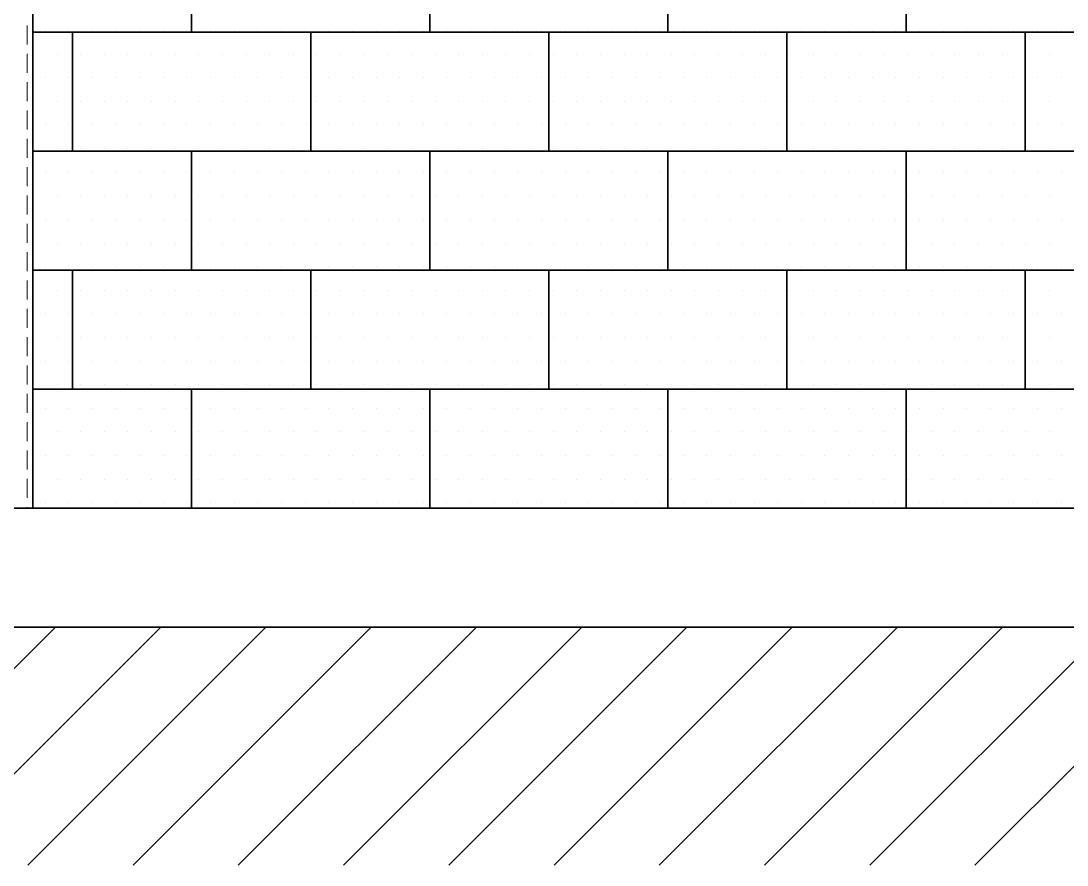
# Model space of a CAD drawing. Header units: millimetres. Extents: x 259.4 to 273.2, y 164.2 to 174.9.
# Drawn here: x 263.48 to 265.238, y 170.528 to 171.947 of the extents above; entities that cross this region are included whole.
import ezdxf

# ---------------------------------------------------------------- set-up
doc = ezdxf.new("R2010")
doc.units = ezdxf.units.MM
doc.layers.add('A-ANNO-SCRN', color=30, linetype='Continuous')
for name, color, linetype, lineweight in [('A-ELEV-MBE1', 7, 'Continuous', 35), ('A-ELEV-PATT', 8, 'Continuous', 18), ('A-WALL-FULL-EXTR', 7, 'Continuous', 35)]:
    doc.layers.add(name, color=color, linetype=linetype, lineweight=lineweight)

msp = doc.modelspace()

# ---------------------------------------------------------------- hatches: boundary and pattern name
at = {"layer": 'A-ANNO-SCRN'}
h = msp.add_hatch(dxfattribs=at)
h.set_pattern_fill('ANSI31', color=0)
h.set_pattern_definition([(45, (165.27523, 121.45509), (-0.08838835, 0.08838835), [])])
h.paths.add_polyline_path([(259.4171, 170.5279), (259.4171, 170.9279), (273.1671, 170.9279), (273.1671, 170.5279)])

# ---------------------------------------------------------------- linework, layer by layer
at = {"layer": 'A-ELEV-MBE1'}
for p, q in [((263.7671, 172.1279), (263.7671, 171.9279)), ((264.1671, 172.1279), (264.1671, 171.9279)), ((264.5671, 172.1279), (264.5671, 171.9279)), ((264.9671, 172.1279), (264.9671, 171.9279)), ((266.3671, 171.9279), (263.5001, 171.9279)), ((263.5671, 171.9279), (263.5671, 171.7279)), ((263.9671, 171.9279), (263.9671, 171.7279)), ((264.3671, 171.9279), (264.3671, 171.7279)), ((264.7671, 171.9279), (264.7671, 171.7279)), ((265.1671, 171.9279), (265.1671, 171.7279)), ((266.3671, 171.7279), (263.5001, 171.7279)), ((263.7671, 171.7279), (263.7671, 171.5279)), ((264.1671, 171.7279), (264.1671, 171.5279)), ((264.5671, 171.7279), (264.5671, 171.5279)), ((264.9671, 171.7279), (264.9671, 171.5279)), ((266.3671, 171.5279), (263.5001, 171.5279)), ((263.5671, 171.5279), (263.5671, 171.3279)), ((263.9671, 171.5279), (263.9671, 171.3279)), ((264.3671, 171.5279), (264.3671, 171.3279)), ((264.7671, 171.5279), (264.7671, 171.3279)), ((265.1671, 171.5279), (265.1671, 171.3279)), ((263.7671, 171.3279), (263.7671, 171.1279)), ((264.1671, 171.3279), (264.1671, 171.1279)), ((264.5671, 171.3279), (264.5671, 171.1279)), ((264.9671, 171.3279), (264.9671, 171.1279)), ((264.7671, 171.1279), (261.4171, 171.1279)), ((271.1671, 171.1279), (264.7671, 171.1279)), ((259.4171, 170.9279), (273.1671, 170.9279))]:
    msp.add_line(p, q, dxfattribs=at)
at = {"layer": 'A-ELEV-PATT', "linetype": 'Continuous'}
for p, q in [((263.4906, 171.9072), (263.4906, 171.939)), ((263.5211, 171.9307), (263.5211, 171.9307)), ((263.5608, 171.9307), (263.5608, 171.9307)), ((263.6005, 171.9307), (263.6005, 171.9307)), ((263.6402, 171.9307), (263.6402, 171.9307)), ((263.6799, 171.9307), (263.6799, 171.9307)), ((263.7196, 171.9307), (263.7196, 171.9307)), ((263.7593, 171.9307), (263.7593, 171.9307)), ((263.7989, 171.9307), (263.7989, 171.9307)), ((263.8386, 171.9307), (263.8386, 171.9307)), ((263.8783, 171.9307), (263.8783, 171.9307)), ((263.918, 171.9307), (263.918, 171.9307)), ((263.9577, 171.9307), (263.9577, 171.9307)), ((263.9974, 171.9307), (263.9974, 171.9307)), ((264.0371, 171.9307), (264.0371, 171.9307)), ((264.0768, 171.9307), (264.0768, 171.9307)), ((264.1164, 171.9307), (264.1164, 171.9307)), ((264.1561, 171.9307), (264.1561, 171.9307)), ((264.1958, 171.9307), (264.1958, 171.9307)), ((264.2355, 171.9307), (264.2355, 171.9307)), ((264.2752, 171.9307), (264.2752, 171.9307)), ((264.3149, 171.9307), (264.3149, 171.9307)), ((264.3546, 171.9307), (264.3546, 171.9307)), ((264.3943, 171.9307), (264.3943, 171.9307)), ((264.4339, 171.9307), (264.4339, 171.9307)), ((264.4736, 171.9307), (264.4736, 171.9307)), ((264.5133, 171.9307), (264.5133, 171.9307)), ((264.553, 171.9307), (264.553, 171.9307)), ((264.5927, 171.9307), (264.5927, 171.9307)), ((264.6324, 171.9307), (264.6324, 171.9307)), ((264.6721, 171.9307), (264.6721, 171.9307)), ((264.7118, 171.9307), (264.7118, 171.9307)), ((264.7514, 171.9307), (264.7514, 171.9307)), ((264.7911, 171.9307), (264.7911, 171.9307)), ((264.8308, 171.9307), (264.8308, 171.9307)), ((264.8705, 171.9307), (264.8705, 171.9307)), ((264.9102, 171.9307), (264.9102, 171.9307)), ((264.9499, 171.9307), (264.9499, 171.9307)), ((264.9896, 171.9307), (264.9896, 171.9307)), ((265.0293, 171.9307), (265.0293, 171.9307)), ((265.0689, 171.9307), (265.0689, 171.9307)), ((265.1086, 171.9307), (265.1086, 171.9307)), ((265.1483, 171.9307), (265.1483, 171.9307)), ((265.188, 171.9307), (265.188, 171.9307)), ((265.2277, 171.9307), (265.2277, 171.9307)), ((263.4906, 171.8596), (263.4906, 171.8913)), ((263.5013, 171.891), (263.5013, 171.891)), ((263.5013, 171.891), (263.5013, 171.891)), ((263.541, 171.891), (263.541, 171.891)), ((263.5807, 171.891), (263.5807, 171.891)), ((263.6204, 171.891), (263.6204, 171.891)), ((263.66, 171.891), (263.66, 171.891)), ((263.6997, 171.891), (263.6997, 171.891)), ((263.7394, 171.891), (263.7394, 171.891)), ((263.7791, 171.891), (263.7791, 171.891)), ((263.8188, 171.891), (263.8188, 171.891)), ((263.8585, 171.891), (263.8585, 171.891)), ((263.8982, 171.891), (263.8982, 171.891)), ((263.9379, 171.891), (263.9379, 171.891)), ((263.9775, 171.891), (263.9775, 171.891)), ((264.0172, 171.891), (264.0172, 171.891)), ((264.0569, 171.891), (264.0569, 171.891)), ((264.0966, 171.891), (264.0966, 171.891)), ((264.1363, 171.891), (264.1363, 171.891)), ((264.176, 171.891), (264.176, 171.891)), ((264.2157, 171.891), (264.2157, 171.891)), ((264.2554, 171.891), (264.2554, 171.891)), ((264.295, 171.891), (264.295, 171.891)), ((264.3347, 171.891), (264.3347, 171.891)), ((264.3744, 171.891), (264.3744, 171.891)), ((264.4141, 171.891), (264.4141, 171.891)), ((264.4538, 171.891), (264.4538, 171.891)), ((264.4935, 171.891), (264.4935, 171.891)), ((264.5332, 171.891), (264.5332, 171.891)), ((264.5729, 171.891), (264.5729, 171.891)), ((264.6125, 171.891), (264.6125, 171.891)), ((264.6522, 171.891), (264.6522, 171.891)), ((264.6919, 171.891), (264.6919, 171.891)), ((264.7316, 171.891), (264.7316, 171.891)), ((264.7713, 171.891), (264.7713, 171.891)), ((264.811, 171.891), (264.811, 171.891)), ((264.8507, 171.891), (264.8507, 171.891)), ((264.8904, 171.891), (264.8904, 171.891)), ((264.93, 171.891), (264.93, 171.891)), ((264.9697, 171.891), (264.9697, 171.891)), ((265.0094, 171.891), (265.0094, 171.891)), ((265.0491, 171.891), (265.0491, 171.891)), ((265.0888, 171.891), (265.0888, 171.891)), ((265.1285, 171.891), (265.1285, 171.891)), ((265.1682, 171.891), (265.1682, 171.891)), ((265.2079, 171.891), (265.2079, 171.891)), ((263.5211, 171.8514), (263.5211, 171.8514)), ((263.5211, 171.8514), (263.5211, 171.8514)), ((263.5608, 171.8514), (263.5608, 171.8514)), ((263.6005, 171.8514), (263.6005, 171.8514)), ((263.6402, 171.8514), (263.6402, 171.8514)), ((263.6799, 171.8514), (263.6799, 171.8514)), ((263.7196, 171.8514), (263.7196, 171.8514)), ((263.7593, 171.8514), (263.7593, 171.8514)), ((263.7989, 171.8514), (263.7989, 171.8514)), ((263.8386, 171.8514), (263.8386, 171.8514)), ((263.8783, 171.8514), (263.8783, 171.8514)), ((263.918, 171.8514), (263.918, 171.8514)), ((263.9577, 171.8514), (263.9577, 171.8514)), ((263.9974, 171.8514), (263.9974, 171.8514)), ((264.0371, 171.8514), (264.0371, 171.8514)), ((264.0768, 171.8514), (264.0768, 171.8514)), ((264.1164, 171.8514), (264.1164, 171.8514)), ((264.1561, 171.8514), (264.1561, 171.8514)), ((264.1958, 171.8514), (264.1958, 171.8514)), ((264.2355, 171.8514), (264.2355, 171.8514)), ((264.2752, 171.8514), (264.2752, 171.8514)), ((264.3149, 171.8514), (264.3149, 171.8514)), ((264.3546, 171.8514), (264.3546, 171.8514)), ((264.3943, 171.8514), (264.3943, 171.8514)), ((264.4339, 171.8514), (264.4339, 171.8514)), ((264.4736, 171.8514), (264.4736, 171.8514)), ((264.5133, 171.8514), (264.5133, 171.8514)), ((264.553, 171.8514), (264.553, 171.8514)), ((264.5927, 171.8514), (264.5927, 171.8514)), ((264.6324, 171.8514), (264.6324, 171.8514)), ((264.6721, 171.8514), (264.6721, 171.8514)), ((264.7118, 171.8514), (264.7118, 171.8514)), ((264.7514, 171.8514), (264.7514, 171.8514)), ((264.7911, 171.8514), (264.7911, 171.8514)), ((264.8308, 171.8514), (264.8308, 171.8514)), ((264.8705, 171.8514), (264.8705, 171.8514)), ((264.9102, 171.8514), (264.9102, 171.8514)), ((264.9499, 171.8514), (264.9499, 171.8514)), ((264.9896, 171.8514), (264.9896, 171.8514)), ((265.0293, 171.8514), (265.0293, 171.8514)), ((265.0689, 171.8514), (265.0689, 171.8514)), ((265.1086, 171.8514), (265.1086, 171.8514)), ((265.1483, 171.8514), (265.1483, 171.8514)), ((265.188, 171.8514), (265.188, 171.8514)), ((265.2277, 171.8514), (265.2277, 171.8514)), ((263.4906, 171.812), (263.4906, 171.8437)), ((263.5013, 171.8117), (263.5013, 171.8117)), ((263.5013, 171.8117), (263.5013, 171.8117)), ((263.541, 171.8117), (263.541, 171.8117)), ((263.5807, 171.8117), (263.5807, 171.8117)), ((263.6204, 171.8117), (263.6204, 171.8117)), ((263.66, 171.8117), (263.66, 171.8117)), ((263.6997, 171.8117), (263.6997, 171.8117)), ((263.7394, 171.8117), (263.7394, 171.8117)), ((263.7791, 171.8117), (263.7791, 171.8117)), ((263.8188, 171.8117), (263.8188, 171.8117)), ((263.8585, 171.8117), (263.8585, 171.8117)), ((263.8982, 171.8117), (263.8982, 171.8117)), ((263.9379, 171.8117), (263.9379, 171.8117)), ((263.9775, 171.8117), (263.9775, 171.8117)), ((264.0172, 171.8117), (264.0172, 171.8117)), ((264.0569, 171.8117), (264.0569, 171.8117)), ((264.0966, 171.8117), (264.0966, 171.8117)), ((264.1363, 171.8117), (264.1363, 171.8117)), ((264.176, 171.8117), (264.176, 171.8117)), ((264.2157, 171.8117), (264.2157, 171.8117)), ((264.2554, 171.8117), (264.2554, 171.8117)), ((264.295, 171.8117), (264.295, 171.8117)), ((264.3347, 171.8117), (264.3347, 171.8117)), ((264.3744, 171.8117), (264.3744, 171.8117)), ((264.4141, 171.8117), (264.4141, 171.8117)), ((264.4538, 171.8117), (264.4538, 171.8117)), ((264.4935, 171.8117), (264.4935, 171.8117)), ((264.5332, 171.8117), (264.5332, 171.8117)), ((264.5729, 171.8117), (264.5729, 171.8117)), ((264.6125, 171.8117), (264.6125, 171.8117)), ((264.6522, 171.8117), (264.6522, 171.8117)), ((264.6919, 171.8117), (264.6919, 171.8117)), ((264.7316, 171.8117), (264.7316, 171.8117)), ((264.7713, 171.8117), (264.7713, 171.8117)), ((264.811, 171.8117), (264.811, 171.8117)), ((264.8507, 171.8117), (264.8507, 171.8117)), ((264.8904, 171.8117), (264.8904, 171.8117)), ((264.93, 171.8117), (264.93, 171.8117)), ((264.9697, 171.8117), (264.9697, 171.8117)), ((265.0094, 171.8117), (265.0094, 171.8117)), ((265.0491, 171.8117), (265.0491, 171.8117)), ((265.0888, 171.8117), (265.0888, 171.8117)), ((265.1285, 171.8117), (265.1285, 171.8117)), ((265.1682, 171.8117), (265.1682, 171.8117)), ((265.2079, 171.8117), (265.2079, 171.8117)), ((263.4906, 171.7643), (263.4906, 171.7961)), ((263.5211, 171.772), (263.5211, 171.772)), ((263.5211, 171.772), (263.5211, 171.772)), ((263.5608, 171.772), (263.5608, 171.772)), ((263.6005, 171.772), (263.6005, 171.772)), ((263.6402, 171.772), (263.6402, 171.772)), ((263.6799, 171.772), (263.6799, 171.772)), ((263.7196, 171.772), (263.7196, 171.772)), ((263.7593, 171.772), (263.7593, 171.772)), ((263.7989, 171.772), (263.7989, 171.772)), ((263.8386, 171.772), (263.8386, 171.772)), ((263.8783, 171.772), (263.8783, 171.772)), ((263.918, 171.772), (263.918, 171.772)), ((263.9577, 171.772), (263.9577, 171.772)), ((263.9974, 171.772), (263.9974, 171.772)), ((264.0371, 171.772), (264.0371, 171.772)), ((264.0768, 171.772), (264.0768, 171.772)), ((264.1164, 171.772), (264.1164, 171.772)), ((264.1561, 171.772), (264.1561, 171.772)), ((264.1958, 171.772), (264.1958, 171.772)), ((264.2355, 171.772), (264.2355, 171.772)), ((264.2752, 171.772), (264.2752, 171.772)), ((264.3149, 171.772), (264.3149, 171.772)), ((264.3546, 171.772), (264.3546, 171.772)), ((264.3943, 171.772), (264.3943, 171.772)), ((264.4339, 171.772), (264.4339, 171.772)), ((264.4736, 171.772), (264.4736, 171.772)), ((264.5133, 171.772), (264.5133, 171.772)), ((264.553, 171.772), (264.553, 171.772)), ((264.5927, 171.772), (264.5927, 171.772)), ((264.6324, 171.772), (264.6324, 171.772)), ((264.6721, 171.772), (264.6721, 171.772)), ((264.7118, 171.772), (264.7118, 171.772)), ((264.7514, 171.772), (264.7514, 171.772)), ((264.7911, 171.772), (264.7911, 171.772)), ((264.8308, 171.772), (264.8308, 171.772)), ((264.8705, 171.772), (264.8705, 171.772)), ((264.9102, 171.772), (264.9102, 171.772)), ((264.9499, 171.772), (264.9499, 171.772)), ((264.9896, 171.772), (264.9896, 171.772)), ((265.0293, 171.772), (265.0293, 171.772)), ((265.0689, 171.772), (265.0689, 171.772)), ((265.1086, 171.772), (265.1086, 171.772)), ((265.1483, 171.772), (265.1483, 171.772)), ((265.188, 171.772), (265.188, 171.772)), ((265.2277, 171.772), (265.2277, 171.772)), ((263.4906, 171.7167), (263.4906, 171.7485)), ((263.5013, 171.7323), (263.5013, 171.7323)), ((263.5013, 171.7323), (263.5013, 171.7323)), ((263.541, 171.7323), (263.541, 171.7323)), ((263.5807, 171.7323), (263.5807, 171.7323)), ((263.6204, 171.7323), (263.6204, 171.7323)), ((263.66, 171.7323), (263.66, 171.7323)), ((263.6997, 171.7323), (263.6997, 171.7323)), ((263.7394, 171.7323), (263.7394, 171.7323)), ((263.7791, 171.7323), (263.7791, 171.7323)), ((263.8188, 171.7323), (263.8188, 171.7323)), ((263.8585, 171.7323), (263.8585, 171.7323)), ((263.8982, 171.7323), (263.8982, 171.7323)), ((263.9379, 171.7323), (263.9379, 171.7323)), ((263.9775, 171.7323), (263.9775, 171.7323)), ((264.0172, 171.7323), (264.0172, 171.7323)), ((264.0569, 171.7323), (264.0569, 171.7323)), ((264.0966, 171.7323), (264.0966, 171.7323)), ((264.1363, 171.7323), (264.1363, 171.7323)), ((264.176, 171.7323), (264.176, 171.7323)), ((264.2157, 171.7323), (264.2157, 171.7323)), ((264.2554, 171.7323), (264.2554, 171.7323)), ((264.295, 171.7323), (264.295, 171.7323)), ((264.3347, 171.7323), (264.3347, 171.7323)), ((264.3744, 171.7323), (264.3744, 171.7323)), ((264.4141, 171.7323), (264.4141, 171.7323)), ((264.4538, 171.7323), (264.4538, 171.7323)), ((264.4935, 171.7323), (264.4935, 171.7323)), ((264.5332, 171.7323), (264.5332, 171.7323)), ((264.5729, 171.7323), (264.5729, 171.7323)), ((264.6125, 171.7323), (264.6125, 171.7323)), ((264.6522, 171.7323), (264.6522, 171.7323)), ((264.6919, 171.7323), (264.6919, 171.7323)), ((264.7316, 171.7323), (264.7316, 171.7323)), ((264.7713, 171.7323), (264.7713, 171.7323)), ((264.811, 171.7323), (264.811, 171.7323)), ((264.8507, 171.7323), (264.8507, 171.7323)), ((264.8904, 171.7323), (264.8904, 171.7323)), ((264.93, 171.7323), (264.93, 171.7323)), ((264.9697, 171.7323), (264.9697, 171.7323)), ((265.0094, 171.7323), (265.0094, 171.7323)), ((265.0491, 171.7323), (265.0491, 171.7323)), ((265.0888, 171.7323), (265.0888, 171.7323)), ((265.1285, 171.7323), (265.1285, 171.7323)), ((265.1682, 171.7323), (265.1682, 171.7323)), ((265.2079, 171.7323), (265.2079, 171.7323)), ((263.4906, 171.6691), (263.4906, 171.7008)), ((263.5211, 171.6926), (263.5211, 171.6926)), ((263.5608, 171.6926), (263.5608, 171.6926)), ((263.6005, 171.6926), (263.6005, 171.6926)), ((263.6402, 171.6926), (263.6402, 171.6926)), ((263.6799, 171.6926), (263.6799, 171.6926)), ((263.7196, 171.6926), (263.7196, 171.6926)), ((263.7593, 171.6926), (263.7593, 171.6926)), ((263.7989, 171.6926), (263.7989, 171.6926)), ((263.8386, 171.6926), (263.8386, 171.6926)), ((263.8783, 171.6926), (263.8783, 171.6926)), ((263.918, 171.6926), (263.918, 171.6926)), ((263.9577, 171.6926), (263.9577, 171.6926)), ((263.9974, 171.6926), (263.9974, 171.6926)), ((264.0371, 171.6926), (264.0371, 171.6926)), ((264.0768, 171.6926), (264.0768, 171.6926)), ((264.1164, 171.6926), (264.1164, 171.6926)), ((264.1561, 171.6926), (264.1561, 171.6926)), ((264.1958, 171.6926), (264.1958, 171.6926)), ((264.2355, 171.6926), (264.2355, 171.6926)), ((264.2752, 171.6926), (264.2752, 171.6926)), ((264.3149, 171.6926), (264.3149, 171.6926)), ((264.3546, 171.6926), (264.3546, 171.6926)), ((264.3943, 171.6926), (264.3943, 171.6926)), ((264.4339, 171.6926), (264.4339, 171.6926)), ((264.4736, 171.6926), (264.4736, 171.6926)), ((264.5133, 171.6926), (264.5133, 171.6926)), ((264.553, 171.6926), (264.553, 171.6926)), ((264.5927, 171.6926), (264.5927, 171.6926)), ((264.6324, 171.6926), (264.6324, 171.6926)), ((264.6721, 171.6926), (264.6721, 171.6926)), ((264.7118, 171.6926), (264.7118, 171.6926)), ((264.7514, 171.6926), (264.7514, 171.6926)), ((264.7911, 171.6926), (264.7911, 171.6926)), ((264.8308, 171.6926), (264.8308, 171.6926)), ((264.8705, 171.6926), (264.8705, 171.6926)), ((264.9102, 171.6926), (264.9102, 171.6926)), ((264.9499, 171.6926), (264.9499, 171.6926)), ((264.9896, 171.6926), (264.9896, 171.6926)), ((265.0293, 171.6926), (265.0293, 171.6926)), ((265.0689, 171.6926), (265.0689, 171.6926)), ((265.1086, 171.6926), (265.1086, 171.6926)), ((265.1483, 171.6926), (265.1483, 171.6926)), ((265.188, 171.6926), (265.188, 171.6926)), ((265.2277, 171.6926), (265.2277, 171.6926)), ((263.4906, 171.6215), (263.4906, 171.6532)), ((263.5013, 171.6529), (263.5013, 171.6529)), ((263.541, 171.6529), (263.541, 171.6529)), ((263.5807, 171.6529), (263.5807, 171.6529)), ((263.6204, 171.6529), (263.6204, 171.6529)), ((263.66, 171.6529), (263.66, 171.6529)), ((263.6997, 171.6529), (263.6997, 171.6529)), ((263.7394, 171.6529), (263.7394, 171.6529)), ((263.7791, 171.6529), (263.7791, 171.6529)), ((263.8188, 171.6529), (263.8188, 171.6529)), ((263.8585, 171.6529), (263.8585, 171.6529)), ((263.8982, 171.6529), (263.8982, 171.6529)), ((263.9379, 171.6529), (263.9379, 171.6529)), ((263.9775, 171.6529), (263.9775, 171.6529)), ((264.0172, 171.6529), (264.0172, 171.6529)), ((264.0569, 171.6529), (264.0569, 171.6529)), ((264.0966, 171.6529), (264.0966, 171.6529)), ((264.1363, 171.6529), (264.1363, 171.6529)), ((264.176, 171.6529), (264.176, 171.6529)), ((264.2157, 171.6529), (264.2157, 171.6529)), ((264.2554, 171.6529), (264.2554, 171.6529)), ((264.295, 171.6529), (264.295, 171.6529)), ((264.3347, 171.6529), (264.3347, 171.6529)), ((264.3744, 171.6529), (264.3744, 171.6529)), ((264.4141, 171.6529), (264.4141, 171.6529)), ((264.4538, 171.6529), (264.4538, 171.6529)), ((264.4935, 171.6529), (264.4935, 171.6529)), ((264.5332, 171.6529), (264.5332, 171.6529)), ((264.5729, 171.6529), (264.5729, 171.6529)), ((264.6125, 171.6529), (264.6125, 171.6529)), ((264.6522, 171.6529), (264.6522, 171.6529)), ((264.6919, 171.6529), (264.6919, 171.6529)), ((264.7316, 171.6529), (264.7316, 171.6529)), ((264.7713, 171.6529), (264.7713, 171.6529)), ((264.811, 171.6529), (264.811, 171.6529)), ((264.8507, 171.6529), (264.8507, 171.6529)), ((264.8904, 171.6529), (264.8904, 171.6529)), ((264.93, 171.6529), (264.93, 171.6529)), ((264.9697, 171.6529), (264.9697, 171.6529)), ((265.0094, 171.6529), (265.0094, 171.6529)), ((265.0491, 171.6529), (265.0491, 171.6529)), ((265.0888, 171.6529), (265.0888, 171.6529)), ((265.1285, 171.6529), (265.1285, 171.6529)), ((265.1682, 171.6529), (265.1682, 171.6529)), ((265.2079, 171.6529), (265.2079, 171.6529)), ((263.4906, 171.5738), (263.4906, 171.6056)), ((263.5211, 171.6132), (263.5211, 171.6132)), ((263.5608, 171.6132), (263.5608, 171.6132)), ((263.6005, 171.6132), (263.6005, 171.6132)), ((263.6402, 171.6132), (263.6402, 171.6132)), ((263.6799, 171.6132), (263.6799, 171.6132)), ((263.7196, 171.6132), (263.7196, 171.6132)), ((263.7593, 171.6132), (263.7593, 171.6132)), ((263.7989, 171.6132), (263.7989, 171.6132)), ((263.8386, 171.6132), (263.8386, 171.6132)), ((263.8783, 171.6132), (263.8783, 171.6132)), ((263.918, 171.6132), (263.918, 171.6132)), ((263.9577, 171.6132), (263.9577, 171.6132)), ((263.9974, 171.6132), (263.9974, 171.6132)), ((264.0371, 171.6132), (264.0371, 171.6132)), ((264.0768, 171.6132), (264.0768, 171.6132)), ((264.1164, 171.6132), (264.1164, 171.6132)), ((264.1561, 171.6132), (264.1561, 171.6132)), ((264.1958, 171.6132), (264.1958, 171.6132)), ((264.2355, 171.6132), (264.2355, 171.6132)), ((264.2752, 171.6132), (264.2752, 171.6132)), ((264.3149, 171.6132), (264.3149, 171.6132)), ((264.3546, 171.6132), (264.3546, 171.6132)), ((264.3943, 171.6132), (264.3943, 171.6132)), ((264.4339, 171.6132), (264.4339, 171.6132)), ((264.4736, 171.6132), (264.4736, 171.6132)), ((264.5133, 171.6132), (264.5133, 171.6132)), ((264.553, 171.6132), (264.553, 171.6132)), ((264.5927, 171.6132), (264.5927, 171.6132)), ((264.6324, 171.6132), (264.6324, 171.6132)), ((264.6721, 171.6132), (264.6721, 171.6132)), ((264.7118, 171.6132), (264.7118, 171.6132)), ((264.7514, 171.6132), (264.7514, 171.6132)), ((264.7911, 171.6132), (264.7911, 171.6132)), ((264.8308, 171.6132), (264.8308, 171.6132)), ((264.8705, 171.6132), (264.8705, 171.6132)), ((264.9102, 171.6132), (264.9102, 171.6132)), ((264.9499, 171.6132), (264.9499, 171.6132)), ((264.9896, 171.6132), (264.9896, 171.6132)), ((265.0293, 171.6132), (265.0293, 171.6132)), ((265.0689, 171.6132), (265.0689, 171.6132)), ((265.1086, 171.6132), (265.1086, 171.6132)), ((265.1483, 171.6132), (265.1483, 171.6132)), ((265.188, 171.6132), (265.188, 171.6132)), ((265.2277, 171.6132), (265.2277, 171.6132)), ((263.5013, 171.5735), (263.5013, 171.5735)), ((263.541, 171.5735), (263.541, 171.5735)), ((263.5807, 171.5735), (263.5807, 171.5735)), ((263.6204, 171.5735), (263.6204, 171.5735)), ((263.66, 171.5735), (263.66, 171.5735)), ((263.6997, 171.5735), (263.6997, 171.5735)), ((263.7394, 171.5735), (263.7394, 171.5735)), ((263.7791, 171.5735), (263.7791, 171.5735)), ((263.8188, 171.5735), (263.8188, 171.5735)), ((263.8585, 171.5735), (263.8585, 171.5735)), ((263.8982, 171.5735), (263.8982, 171.5735)), ((263.9379, 171.5735), (263.9379, 171.5735)), ((263.9775, 171.5735), (263.9775, 171.5735)), ((264.0172, 171.5735), (264.0172, 171.5735)), ((264.0569, 171.5735), (264.0569, 171.5735)), ((264.0966, 171.5735), (264.0966, 171.5735)), ((264.1363, 171.5735), (264.1363, 171.5735)), ((264.176, 171.5735), (264.176, 171.5735)), ((264.2157, 171.5735), (264.2157, 171.5735)), ((264.2554, 171.5735), (264.2554, 171.5735)), ((264.295, 171.5735), (264.295, 171.5735)), ((264.3347, 171.5735), (264.3347, 171.5735)), ((264.3744, 171.5735), (264.3744, 171.5735)), ((264.4141, 171.5735), (264.4141, 171.5735)), ((264.4538, 171.5735), (264.4538, 171.5735)), ((264.4935, 171.5735), (264.4935, 171.5735)), ((264.5332, 171.5735), (264.5332, 171.5735)), ((264.5729, 171.5735), (264.5729, 171.5735)), ((264.6125, 171.5735), (264.6125, 171.5735)), ((264.6522, 171.5735), (264.6522, 171.5735)), ((264.6919, 171.5735), (264.6919, 171.5735)), ((264.7316, 171.5735), (264.7316, 171.5735)), ((264.7713, 171.5735), (264.7713, 171.5735)), ((264.811, 171.5735), (264.811, 171.5735)), ((264.8507, 171.5735), (264.8507, 171.5735)), ((264.8904, 171.5735), (264.8904, 171.5735)), ((264.93, 171.5735), (264.93, 171.5735)), ((264.9697, 171.5735), (264.9697, 171.5735)), ((265.0094, 171.5735), (265.0094, 171.5735)), ((265.0491, 171.5735), (265.0491, 171.5735)), ((265.0888, 171.5735), (265.0888, 171.5735)), ((265.1285, 171.5735), (265.1285, 171.5735)), ((265.1682, 171.5735), (265.1682, 171.5735)), ((265.2079, 171.5735), (265.2079, 171.5735)), ((263.4906, 171.5262), (263.4906, 171.558)), ((263.5211, 171.5339), (263.5211, 171.5339)), ((263.5608, 171.5339), (263.5608, 171.5339)), ((263.6005, 171.5339), (263.6005, 171.5339)), ((263.6402, 171.5339), (263.6402, 171.5339)), ((263.6799, 171.5339), (263.6799, 171.5339)), ((263.7196, 171.5339), (263.7196, 171.5339)), ((263.7593, 171.5339), (263.7593, 171.5339)), ((263.7989, 171.5339), (263.7989, 171.5339)), ((263.8386, 171.5339), (263.8386, 171.5339)), ((263.8783, 171.5339), (263.8783, 171.5339)), ((263.918, 171.5339), (263.918, 171.5339)), ((263.9577, 171.5339), (263.9577, 171.5339)), ((263.9974, 171.5339), (263.9974, 171.5339)), ((264.0371, 171.5339), (264.0371, 171.5339)), ((264.0768, 171.5339), (264.0768, 171.5339)), ((264.1164, 171.5339), (264.1164, 171.5339)), ((264.1561, 171.5339), (264.1561, 171.5339)), ((264.1958, 171.5339), (264.1958, 171.5339)), ((264.2355, 171.5339), (264.2355, 171.5339)), ((264.2752, 171.5339), (264.2752, 171.5339)), ((264.3149, 171.5339), (264.3149, 171.5339)), ((264.3546, 171.5339), (264.3546, 171.5339)), ((264.3943, 171.5339), (264.3943, 171.5339)), ((264.4339, 171.5339), (264.4339, 171.5339)), ((264.4736, 171.5339), (264.4736, 171.5339)), ((264.5133, 171.5339), (264.5133, 171.5339)), ((264.553, 171.5339), (264.553, 171.5339)), ((264.5927, 171.5339), (264.5927, 171.5339)), ((264.6324, 171.5339), (264.6324, 171.5339)), ((264.6721, 171.5339), (264.6721, 171.5339)), ((264.7118, 171.5339), (264.7118, 171.5339)), ((264.7514, 171.5339), (264.7514, 171.5339)), ((264.7911, 171.5339), (264.7911, 171.5339)), ((264.8308, 171.5339), (264.8308, 171.5339)), ((264.8705, 171.5339), (264.8705, 171.5339)), ((264.9102, 171.5339), (264.9102, 171.5339)), ((264.9499, 171.5339), (264.9499, 171.5339)), ((264.9896, 171.5339), (264.9896, 171.5339)), ((265.0293, 171.5339), (265.0293, 171.5339)), ((265.0689, 171.5339), (265.0689, 171.5339)), ((265.1086, 171.5339), (265.1086, 171.5339)), ((265.1483, 171.5339), (265.1483, 171.5339)), ((265.188, 171.5339), (265.188, 171.5339)), ((265.2277, 171.5339), (265.2277, 171.5339)), ((263.4906, 171.4786), (263.4906, 171.5103)), ((263.5013, 171.4942), (263.5013, 171.4942)), ((263.541, 171.4942), (263.541, 171.4942)), ((263.5807, 171.4942), (263.5807, 171.4942)), ((263.6204, 171.4942), (263.6204, 171.4942)), ((263.66, 171.4942), (263.66, 171.4942)), ((263.6997, 171.4942), (263.6997, 171.4942)), ((263.7394, 171.4942), (263.7394, 171.4942)), ((263.7791, 171.4942), (263.7791, 171.4942)), ((263.8188, 171.4942), (263.8188, 171.4942)), ((263.8585, 171.4942), (263.8585, 171.4942)), ((263.8982, 171.4942), (263.8982, 171.4942)), ((263.9379, 171.4942), (263.9379, 171.4942)), ((263.9775, 171.4942), (263.9775, 171.4942)), ((264.0172, 171.4942), (264.0172, 171.4942)), ((264.0569, 171.4942), (264.0569, 171.4942)), ((264.0966, 171.4942), (264.0966, 171.4942)), ((264.1363, 171.4942), (264.1363, 171.4942)), ((264.176, 171.4942), (264.176, 171.4942)), ((264.2157, 171.4942), (264.2157, 171.4942)), ((264.2554, 171.4942), (264.2554, 171.4942)), ((264.295, 171.4942), (264.295, 171.4942)), ((264.3347, 171.4942), (264.3347, 171.4942)), ((264.3744, 171.4942), (264.3744, 171.4942)), ((264.4141, 171.4942), (264.4141, 171.4942)), ((264.4538, 171.4942), (264.4538, 171.4942)), ((264.4935, 171.4942), (264.4935, 171.4942)), ((264.5332, 171.4942), (264.5332, 171.4942)), ((264.5729, 171.4942), (264.5729, 171.4942)), ((264.6125, 171.4942), (264.6125, 171.4942)), ((264.6522, 171.4942), (264.6522, 171.4942)), ((264.6919, 171.4942), (264.6919, 171.4942)), ((264.7316, 171.4942), (264.7316, 171.4942)), ((264.7713, 171.4942), (264.7713, 171.4942)), ((264.811, 171.4942), (264.811, 171.4942)), ((264.8507, 171.4942), (264.8507, 171.4942)), ((264.8904, 171.4942), (264.8904, 171.4942)), ((264.93, 171.4942), (264.93, 171.4942)), ((264.9697, 171.4942), (264.9697, 171.4942)), ((265.0094, 171.4942), (265.0094, 171.4942)), ((265.0491, 171.4942), (265.0491, 171.4942)), ((265.0888, 171.4942), (265.0888, 171.4942)), ((265.1285, 171.4942), (265.1285, 171.4942)), ((265.1682, 171.4942), (265.1682, 171.4942)), ((265.2079, 171.4942), (265.2079, 171.4942)), ((263.4906, 171.431), (263.4906, 171.4627)), ((263.5211, 171.4545), (263.5211, 171.4545)), ((263.5608, 171.4545), (263.5608, 171.4545)), ((263.6005, 171.4545), (263.6005, 171.4545)), ((263.6402, 171.4545), (263.6402, 171.4545)), ((263.6799, 171.4545), (263.6799, 171.4545)), ((263.7196, 171.4545), (263.7196, 171.4545)), ((263.7593, 171.4545), (263.7593, 171.4545)), ((263.7989, 171.4545), (263.7989, 171.4545)), ((263.8386, 171.4545), (263.8386, 171.4545)), ((263.8783, 171.4545), (263.8783, 171.4545)), ((263.918, 171.4545), (263.918, 171.4545)), ((263.9577, 171.4545), (263.9577, 171.4545)), ((263.9974, 171.4545), (263.9974, 171.4545)), ((264.0371, 171.4545), (264.0371, 171.4545)), ((264.0768, 171.4545), (264.0768, 171.4545)), ((264.1164, 171.4545), (264.1164, 171.4545)), ((264.1561, 171.4545), (264.1561, 171.4545)), ((264.1958, 171.4545), (264.1958, 171.4545)), ((264.2355, 171.4545), (264.2355, 171.4545)), ((264.2752, 171.4545), (264.2752, 171.4545)), ((264.3149, 171.4545), (264.3149, 171.4545)), ((264.3546, 171.4545), (264.3546, 171.4545)), ((264.3943, 171.4545), (264.3943, 171.4545)), ((264.4339, 171.4545), (264.4339, 171.4545)), ((264.4736, 171.4545), (264.4736, 171.4545)), ((264.5133, 171.4545), (264.5133, 171.4545)), ((264.553, 171.4545), (264.553, 171.4545)), ((264.5927, 171.4545), (264.5927, 171.4545)), ((264.6324, 171.4545), (264.6324, 171.4545)), ((264.6721, 171.4545), (264.6721, 171.4545)), ((264.7118, 171.4545), (264.7118, 171.4545)), ((264.7514, 171.4545), (264.7514, 171.4545)), ((264.7911, 171.4545), (264.7911, 171.4545)), ((264.8308, 171.4545), (264.8308, 171.4545)), ((264.8705, 171.4545), (264.8705, 171.4545)), ((264.9102, 171.4545), (264.9102, 171.4545)), ((264.9499, 171.4545), (264.9499, 171.4545)), ((264.9896, 171.4545), (264.9896, 171.4545)), ((265.0293, 171.4545), (265.0293, 171.4545)), ((265.0689, 171.4545), (265.0689, 171.4545)), ((265.1086, 171.4545), (265.1086, 171.4545)), ((265.1483, 171.4545), (265.1483, 171.4545)), ((265.188, 171.4545), (265.188, 171.4545)), ((265.2277, 171.4545), (265.2277, 171.4545)), ((263.4906, 171.3833), (263.4906, 171.4151)), ((263.5013, 171.4148), (263.5013, 171.4148)), ((263.541, 171.4148), (263.541, 171.4148)), ((263.5807, 171.4148), (263.5807, 171.4148)), ((263.6204, 171.4148), (263.6204, 171.4148)), ((263.66, 171.4148), (263.66, 171.4148)), ((263.6997, 171.4148), (263.6997, 171.4148)), ((263.7394, 171.4148), (263.7394, 171.4148)), ((263.7791, 171.4148), (263.7791, 171.4148)), ((263.8188, 171.4148), (263.8188, 171.4148)), ((263.8585, 171.4148), (263.8585, 171.4148)), ((263.8982, 171.4148), (263.8982, 171.4148)), ((263.9379, 171.4148), (263.9379, 171.4148)), ((263.9775, 171.4148), (263.9775, 171.4148)), ((264.0172, 171.4148), (264.0172, 171.4148)), ((264.0569, 171.4148), (264.0569, 171.4148)), ((264.0966, 171.4148), (264.0966, 171.4148)), ((264.1363, 171.4148), (264.1363, 171.4148)), ((264.176, 171.4148), (264.176, 171.4148)), ((264.2157, 171.4148), (264.2157, 171.4148)), ((264.2554, 171.4148), (264.2554, 171.4148)), ((264.295, 171.4148), (264.295, 171.4148)), ((264.3347, 171.4148), (264.3347, 171.4148)), ((264.3744, 171.4148), (264.3744, 171.4148)), ((264.4141, 171.4148), (264.4141, 171.4148)), ((264.4538, 171.4148), (264.4538, 171.4148)), ((264.4935, 171.4148), (264.4935, 171.4148)), ((264.5332, 171.4148), (264.5332, 171.4148)), ((264.5729, 171.4148), (264.5729, 171.4148)), ((264.6125, 171.4148), (264.6125, 171.4148)), ((264.6522, 171.4148), (264.6522, 171.4148)), ((264.6919, 171.4148), (264.6919, 171.4148)), ((264.7316, 171.4148), (264.7316, 171.4148)), ((264.7713, 171.4148), (264.7713, 171.4148)), ((264.811, 171.4148), (264.811, 171.4148)), ((264.8507, 171.4148), (264.8507, 171.4148)), ((264.8904, 171.4148), (264.8904, 171.4148)), ((264.93, 171.4148), (264.93, 171.4148)), ((264.9697, 171.4148), (264.9697, 171.4148)), ((265.0094, 171.4148), (265.0094, 171.4148)), ((265.0491, 171.4148), (265.0491, 171.4148)), ((265.0888, 171.4148), (265.0888, 171.4148)), ((265.1285, 171.4148), (265.1285, 171.4148)), ((265.1682, 171.4148), (265.1682, 171.4148)), ((265.2079, 171.4148), (265.2079, 171.4148)), ((263.5211, 171.3751), (263.5211, 171.3751)), ((263.5608, 171.3751), (263.5608, 171.3751)), ((263.6005, 171.3751), (263.6005, 171.3751)), ((263.6402, 171.3751), (263.6402, 171.3751)), ((263.6799, 171.3751), (263.6799, 171.3751)), ((263.7196, 171.3751), (263.7196, 171.3751)), ((263.7593, 171.3751), (263.7593, 171.3751)), ((263.7989, 171.3751), (263.7989, 171.3751)), ((263.8386, 171.3751), (263.8386, 171.3751)), ((263.8783, 171.3751), (263.8783, 171.3751)), ((263.918, 171.3751), (263.918, 171.3751)), ((263.9577, 171.3751), (263.9577, 171.3751)), ((263.9974, 171.3751), (263.9974, 171.3751)), ((264.0371, 171.3751), (264.0371, 171.3751)), ((264.0768, 171.3751), (264.0768, 171.3751)), ((264.1164, 171.3751), (264.1164, 171.3751)), ((264.1561, 171.3751), (264.1561, 171.3751)), ((264.1958, 171.3751), (264.1958, 171.3751)), ((264.2355, 171.3751), (264.2355, 171.3751)), ((264.2752, 171.3751), (264.2752, 171.3751)), ((264.3149, 171.3751), (264.3149, 171.3751)), ((264.3546, 171.3751), (264.3546, 171.3751)), ((264.3943, 171.3751), (264.3943, 171.3751)), ((264.4339, 171.3751), (264.4339, 171.3751)), ((264.4736, 171.3751), (264.4736, 171.3751)), ((264.5133, 171.3751), (264.5133, 171.3751)), ((264.553, 171.3751), (264.553, 171.3751)), ((264.5927, 171.3751), (264.5927, 171.3751)), ((264.6324, 171.3751), (264.6324, 171.3751)), ((264.6721, 171.3751), (264.6721, 171.3751)), ((264.7118, 171.3751), (264.7118, 171.3751)), ((264.7514, 171.3751), (264.7514, 171.3751)), ((264.7911, 171.3751), (264.7911, 171.3751)), ((264.8308, 171.3751), (264.8308, 171.3751)), ((264.8705, 171.3751), (264.8705, 171.3751)), ((264.9102, 171.3751), (264.9102, 171.3751)), ((264.9499, 171.3751), (264.9499, 171.3751)), ((264.9896, 171.3751), (264.9896, 171.3751)), ((265.0293, 171.3751), (265.0293, 171.3751)), ((265.0689, 171.3751), (265.0689, 171.3751)), ((265.1086, 171.3751), (265.1086, 171.3751)), ((265.1483, 171.3751), (265.1483, 171.3751)), ((265.188, 171.3751), (265.188, 171.3751)), ((265.2277, 171.3751), (265.2277, 171.3751)), ((263.4906, 171.3357), (263.4906, 171.3675)), ((263.5013, 171.3354), (263.5013, 171.3354)), ((263.541, 171.3354), (263.541, 171.3354)), ((263.5807, 171.3354), (263.5807, 171.3354)), ((263.6204, 171.3354), (263.6204, 171.3354)), ((263.66, 171.3354), (263.66, 171.3354)), ((263.6997, 171.3354), (263.6997, 171.3354)), ((263.7394, 171.3354), (263.7394, 171.3354)), ((263.7791, 171.3354), (263.7791, 171.3354)), ((263.8188, 171.3354), (263.8188, 171.3354)), ((263.8585, 171.3354), (263.8585, 171.3354)), ((263.8982, 171.3354), (263.8982, 171.3354)), ((263.9379, 171.3354), (263.9379, 171.3354)), ((263.9775, 171.3354), (263.9775, 171.3354)), ((264.0172, 171.3354), (264.0172, 171.3354)), ((264.0569, 171.3354), (264.0569, 171.3354)), ((264.0966, 171.3354), (264.0966, 171.3354)), ((264.1363, 171.3354), (264.1363, 171.3354)), ((264.176, 171.3354), (264.176, 171.3354)), ((264.2157, 171.3354), (264.2157, 171.3354)), ((264.2554, 171.3354), (264.2554, 171.3354)), ((264.295, 171.3354), (264.295, 171.3354)), ((264.3347, 171.3354), (264.3347, 171.3354)), ((264.3744, 171.3354), (264.3744, 171.3354)), ((264.4141, 171.3354), (264.4141, 171.3354)), ((264.4538, 171.3354), (264.4538, 171.3354)), ((264.4935, 171.3354), (264.4935, 171.3354)), ((264.5332, 171.3354), (264.5332, 171.3354)), ((264.5729, 171.3354), (264.5729, 171.3354)), ((264.6125, 171.3354), (264.6125, 171.3354)), ((264.6522, 171.3354), (264.6522, 171.3354)), ((264.6919, 171.3354), (264.6919, 171.3354)), ((264.7316, 171.3354), (264.7316, 171.3354)), ((264.7713, 171.3354), (264.7713, 171.3354)), ((264.811, 171.3354), (264.811, 171.3354)), ((264.8507, 171.3354), (264.8507, 171.3354)), ((264.8904, 171.3354), (264.8904, 171.3354)), ((264.93, 171.3354), (264.93, 171.3354)), ((264.9697, 171.3354), (264.9697, 171.3354)), ((265.0094, 171.3354), (265.0094, 171.3354)), ((265.0491, 171.3354), (265.0491, 171.3354)), ((265.0888, 171.3354), (265.0888, 171.3354)), ((265.1285, 171.3354), (265.1285, 171.3354)), ((265.1682, 171.3354), (265.1682, 171.3354)), ((265.2079, 171.3354), (265.2079, 171.3354)), ((263.4906, 171.2881), (263.4906, 171.3198)), ((263.5211, 171.2957), (263.5211, 171.2957)), ((263.5608, 171.2957), (263.5608, 171.2957)), ((263.6005, 171.2957), (263.6005, 171.2957)), ((263.6402, 171.2957), (263.6402, 171.2957)), ((263.6799, 171.2957), (263.6799, 171.2957)), ((263.7196, 171.2957), (263.7196, 171.2957)), ((263.7593, 171.2957), (263.7593, 171.2957)), ((263.7989, 171.2957), (263.7989, 171.2957)), ((263.8386, 171.2957), (263.8386, 171.2957)), ((263.8783, 171.2957), (263.8783, 171.2957)), ((263.918, 171.2957), (263.918, 171.2957)), ((263.9577, 171.2957), (263.9577, 171.2957)), ((263.9974, 171.2957), (263.9974, 171.2957)), ((264.0371, 171.2957), (264.0371, 171.2957)), ((264.0768, 171.2957), (264.0768, 171.2957)), ((264.1164, 171.2957), (264.1164, 171.2957)), ((264.1561, 171.2957), (264.1561, 171.2957)), ((264.1958, 171.2957), (264.1958, 171.2957)), ((264.2355, 171.2957), (264.2355, 171.2957)), ((264.2752, 171.2957), (264.2752, 171.2957)), ((264.3149, 171.2957), (264.3149, 171.2957)), ((264.3546, 171.2957), (264.3546, 171.2957)), ((264.3943, 171.2957), (264.3943, 171.2957)), ((264.4339, 171.2957), (264.4339, 171.2957)), ((264.4736, 171.2957), (264.4736, 171.2957)), ((264.5133, 171.2957), (264.5133, 171.2957)), ((264.553, 171.2957), (264.553, 171.2957)), ((264.5927, 171.2957), (264.5927, 171.2957)), ((264.6324, 171.2957), (264.6324, 171.2957)), ((264.6721, 171.2957), (264.6721, 171.2957)), ((264.7118, 171.2957), (264.7118, 171.2957)), ((264.7514, 171.2957), (264.7514, 171.2957)), ((264.7911, 171.2957), (264.7911, 171.2957)), ((264.8308, 171.2957), (264.8308, 171.2957)), ((264.8705, 171.2957), (264.8705, 171.2957)), ((264.9102, 171.2957), (264.9102, 171.2957)), ((264.9499, 171.2957), (264.9499, 171.2957)), ((264.9896, 171.2957), (264.9896, 171.2957)), ((265.0293, 171.2957), (265.0293, 171.2957)), ((265.0689, 171.2957), (265.0689, 171.2957)), ((265.1086, 171.2957), (265.1086, 171.2957)), ((265.1483, 171.2957), (265.1483, 171.2957)), ((265.188, 171.2957), (265.188, 171.2957)), ((265.2277, 171.2957), (265.2277, 171.2957)), ((263.4906, 171.2405), (263.4906, 171.2722)), ((263.5013, 171.256), (263.5013, 171.256)), ((263.541, 171.256), (263.541, 171.256)), ((263.5807, 171.256), (263.5807, 171.256)), ((263.6204, 171.256), (263.6204, 171.256)), ((263.66, 171.256), (263.66, 171.256)), ((263.6997, 171.256), (263.6997, 171.256)), ((263.7394, 171.256), (263.7394, 171.256)), ((263.7791, 171.256), (263.7791, 171.256)), ((263.8188, 171.256), (263.8188, 171.256)), ((263.8585, 171.256), (263.8585, 171.256)), ((263.8982, 171.256), (263.8982, 171.256)), ((263.9379, 171.256), (263.9379, 171.256)), ((263.9775, 171.256), (263.9775, 171.256)), ((264.0172, 171.256), (264.0172, 171.256)), ((264.0569, 171.256), (264.0569, 171.256)), ((264.0966, 171.256), (264.0966, 171.256)), ((264.1363, 171.256), (264.1363, 171.256)), ((264.176, 171.256), (264.176, 171.256)), ((264.2157, 171.256), (264.2157, 171.256)), ((264.2554, 171.256), (264.2554, 171.256)), ((264.295, 171.256), (264.295, 171.256)), ((264.3347, 171.256), (264.3347, 171.256)), ((264.3744, 171.256), (264.3744, 171.256)), ((264.4141, 171.256), (264.4141, 171.256)), ((264.4538, 171.256), (264.4538, 171.256)), ((264.4935, 171.256), (264.4935, 171.256)), ((264.5332, 171.256), (264.5332, 171.256)), ((264.5729, 171.256), (264.5729, 171.256)), ((264.6125, 171.256), (264.6125, 171.256)), ((264.6522, 171.256), (264.6522, 171.256)), ((264.6919, 171.256), (264.6919, 171.256)), ((264.7316, 171.256), (264.7316, 171.256)), ((264.7713, 171.256), (264.7713, 171.256)), ((264.811, 171.256), (264.811, 171.256)), ((264.8507, 171.256), (264.8507, 171.256)), ((264.8904, 171.256), (264.8904, 171.256)), ((264.93, 171.256), (264.93, 171.256)), ((264.9697, 171.256), (264.9697, 171.256)), ((265.0094, 171.256), (265.0094, 171.256)), ((265.0491, 171.256), (265.0491, 171.256)), ((265.0888, 171.256), (265.0888, 171.256)), ((265.1285, 171.256), (265.1285, 171.256)), ((265.1682, 171.256), (265.1682, 171.256)), ((265.2079, 171.256), (265.2079, 171.256)), ((263.4906, 171.1928), (263.4906, 171.2246)), ((263.5211, 171.2164), (263.5211, 171.2164)), ((263.5608, 171.2164), (263.5608, 171.2164)), ((263.6005, 171.2164), (263.6005, 171.2164)), ((263.6402, 171.2164), (263.6402, 171.2164)), ((263.6799, 171.2164), (263.6799, 171.2164)), ((263.7196, 171.2164), (263.7196, 171.2164)), ((263.7593, 171.2164), (263.7593, 171.2164)), ((263.7989, 171.2164), (263.7989, 171.2164)), ((263.8386, 171.2164), (263.8386, 171.2164)), ((263.8783, 171.2164), (263.8783, 171.2164)), ((263.918, 171.2164), (263.918, 171.2164)), ((263.9577, 171.2164), (263.9577, 171.2164)), ((263.9974, 171.2164), (263.9974, 171.2164)), ((264.0371, 171.2164), (264.0371, 171.2164)), ((264.0768, 171.2164), (264.0768, 171.2164)), ((264.1164, 171.2164), (264.1164, 171.2164)), ((264.1561, 171.2164), (264.1561, 171.2164)), ((264.1958, 171.2164), (264.1958, 171.2164)), ((264.2355, 171.2164), (264.2355, 171.2164)), ((264.2752, 171.2164), (264.2752, 171.2164)), ((264.3149, 171.2164), (264.3149, 171.2164)), ((264.3546, 171.2164), (264.3546, 171.2164)), ((264.3943, 171.2164), (264.3943, 171.2164)), ((264.4339, 171.2164), (264.4339, 171.2164)), ((264.4736, 171.2164), (264.4736, 171.2164)), ((264.5133, 171.2164), (264.5133, 171.2164)), ((264.553, 171.2164), (264.553, 171.2164)), ((264.5927, 171.2164), (264.5927, 171.2164)), ((264.6324, 171.2164), (264.6324, 171.2164)), ((264.6721, 171.2164), (264.6721, 171.2164)), ((264.7118, 171.2164), (264.7118, 171.2164)), ((264.7514, 171.2164), (264.7514, 171.2164)), ((264.7911, 171.2164), (264.7911, 171.2164)), ((264.8308, 171.2164), (264.8308, 171.2164)), ((264.8705, 171.2164), (264.8705, 171.2164)), ((264.9102, 171.2164), (264.9102, 171.2164)), ((264.9499, 171.2164), (264.9499, 171.2164)), ((264.9896, 171.2164), (264.9896, 171.2164)), ((265.0293, 171.2164), (265.0293, 171.2164)), ((265.0689, 171.2164), (265.0689, 171.2164)), ((265.1086, 171.2164), (265.1086, 171.2164)), ((265.1483, 171.2164), (265.1483, 171.2164)), ((265.188, 171.2164), (265.188, 171.2164)), ((265.2277, 171.2164), (265.2277, 171.2164)), ((263.4906, 171.1452), (263.4906, 171.177)), ((263.5013, 171.1767), (263.5013, 171.1767)), ((263.541, 171.1767), (263.541, 171.1767)), ((263.5807, 171.1767), (263.5807, 171.1767)), ((263.6204, 171.1767), (263.6204, 171.1767)), ((263.66, 171.1767), (263.66, 171.1767)), ((263.6997, 171.1767), (263.6997, 171.1767)), ((263.7394, 171.1767), (263.7394, 171.1767)), ((263.7791, 171.1767), (263.7791, 171.1767)), ((263.8188, 171.1767), (263.8188, 171.1767)), ((263.8585, 171.1767), (263.8585, 171.1767)), ((263.8982, 171.1767), (263.8982, 171.1767)), ((263.9379, 171.1767), (263.9379, 171.1767)), ((263.9775, 171.1767), (263.9775, 171.1767)), ((264.0172, 171.1767), (264.0172, 171.1767)), ((264.0569, 171.1767), (264.0569, 171.1767)), ((264.0966, 171.1767), (264.0966, 171.1767)), ((264.1363, 171.1767), (264.1363, 171.1767)), ((264.176, 171.1767), (264.176, 171.1767)), ((264.2157, 171.1767), (264.2157, 171.1767)), ((264.2554, 171.1767), (264.2554, 171.1767)), ((264.295, 171.1767), (264.295, 171.1767)), ((264.3347, 171.1767), (264.3347, 171.1767)), ((264.3744, 171.1767), (264.3744, 171.1767)), ((264.4141, 171.1767), (264.4141, 171.1767)), ((264.4538, 171.1767), (264.4538, 171.1767)), ((264.4935, 171.1767), (264.4935, 171.1767)), ((264.5332, 171.1767), (264.5332, 171.1767)), ((264.5729, 171.1767), (264.5729, 171.1767)), ((264.6125, 171.1767), (264.6125, 171.1767)), ((264.6522, 171.1767), (264.6522, 171.1767)), ((264.6919, 171.1767), (264.6919, 171.1767)), ((264.7316, 171.1767), (264.7316, 171.1767)), ((264.7713, 171.1767), (264.7713, 171.1767)), ((264.811, 171.1767), (264.811, 171.1767)), ((264.8507, 171.1767), (264.8507, 171.1767)), ((264.8904, 171.1767), (264.8904, 171.1767)), ((264.93, 171.1767), (264.93, 171.1767)), ((264.9697, 171.1767), (264.9697, 171.1767)), ((265.0094, 171.1767), (265.0094, 171.1767)), ((265.0491, 171.1767), (265.0491, 171.1767)), ((265.0888, 171.1767), (265.0888, 171.1767)), ((265.1285, 171.1767), (265.1285, 171.1767)), ((265.1682, 171.1767), (265.1682, 171.1767)), ((265.2079, 171.1767), (265.2079, 171.1767)), ((263.4906, 171.1279), (263.4906, 171.1293)), ((263.5211, 171.137), (263.5211, 171.137)), ((263.5608, 171.137), (263.5608, 171.137)), ((263.6005, 171.137), (263.6005, 171.137)), ((263.6402, 171.137), (263.6402, 171.137)), ((263.6799, 171.137), (263.6799, 171.137)), ((263.7196, 171.137), (263.7196, 171.137)), ((263.7593, 171.137), (263.7593, 171.137)), ((263.7989, 171.137), (263.7989, 171.137)), ((263.8386, 171.137), (263.8386, 171.137)), ((263.8783, 171.137), (263.8783, 171.137)), ((263.918, 171.137), (263.918, 171.137)), ((263.9577, 171.137), (263.9577, 171.137)), ((263.9974, 171.137), (263.9974, 171.137)), ((264.0371, 171.137), (264.0371, 171.137)), ((264.0768, 171.137), (264.0768, 171.137)), ((264.1164, 171.137), (264.1164, 171.137)), ((264.1561, 171.137), (264.1561, 171.137)), ((264.1958, 171.137), (264.1958, 171.137)), ((264.2355, 171.137), (264.2355, 171.137)), ((264.2752, 171.137), (264.2752, 171.137)), ((264.3149, 171.137), (264.3149, 171.137)), ((264.3546, 171.137), (264.3546, 171.137)), ((264.3943, 171.137), (264.3943, 171.137)), ((264.4339, 171.137), (264.4339, 171.137)), ((264.4736, 171.137), (264.4736, 171.137)), ((264.5133, 171.137), (264.5133, 171.137)), ((264.553, 171.137), (264.553, 171.137)), ((264.5927, 171.137), (264.5927, 171.137)), ((264.6324, 171.137), (264.6324, 171.137)), ((264.6721, 171.137), (264.6721, 171.137)), ((264.7118, 171.137), (264.7118, 171.137)), ((264.7514, 171.137), (264.7514, 171.137)), ((264.7911, 171.137), (264.7911, 171.137)), ((264.8308, 171.137), (264.8308, 171.137)), ((264.8705, 171.137), (264.8705, 171.137)), ((264.9102, 171.137), (264.9102, 171.137)), ((264.9499, 171.137), (264.9499, 171.137)), ((264.9896, 171.137), (264.9896, 171.137)), ((265.0293, 171.137), (265.0293, 171.137)), ((265.0689, 171.137), (265.0689, 171.137)), ((265.1086, 171.137), (265.1086, 171.137)), ((265.1483, 171.137), (265.1483, 171.137)), ((265.188, 171.137), (265.188, 171.137)), ((265.2277, 171.137), (265.2277, 171.137))]:
    msp.add_line(p, q, dxfattribs=at)
at = {"layer": 'A-WALL-FULL-EXTR'}
for p, q in [((263.5001, 173.1279), (263.5001, 171.1279)), ((263.5013, 171.3279), (266.3671, 171.3279))]:
    msp.add_line(p, q, dxfattribs=at)

doc.saveas('drawing.dxf')
